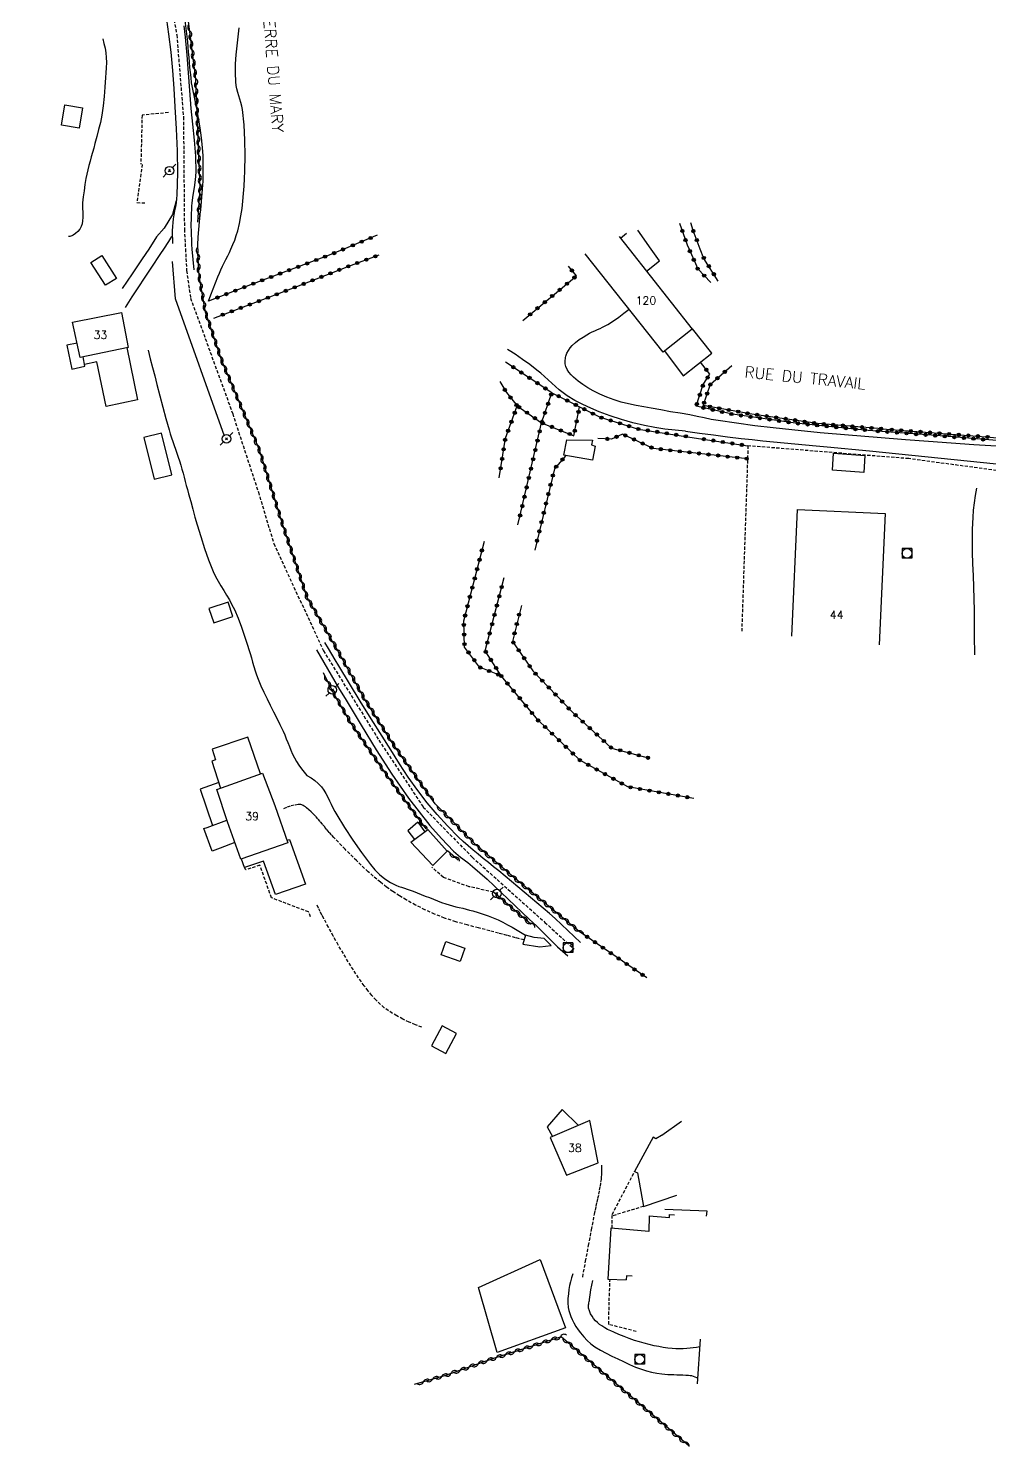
# Model space of a CAD drawing. Header units: millimetres. Extents: x 255999 to 257000, y 144000 to 145001.
# Drawn here: x 256356.9 to 256507, y 144483.8 to 144705.5 of the extents above; entities that cross this region are included whole.
import ezdxf
from ezdxf.enums import TextEntityAlignment as Align

# ---------------------------------------------------------------- set-up
doc = ezdxf.new("R2010")
doc.units = ezdxf.units.MM
doc.linetypes.add('DASHED', pattern=[0.75, 0.5, -0.25])
doc.layers.get('0').update_dxf_attribs({"linetype": 'CONTINUOUS'})
for name, color, linetype in [('W0001', 6, 'DASHED'), ('W0008', 7, 'CONTINUOUS'), ('W0014', 7, 'CONTINUOUS'), ('W0017', 7, 'CONTINUOUS'), ('W0070', 7, 'DASHED'), ('W0071', 7, 'CONTINUOUS'), ('W0101', 7, 'CONTINUOUS'), ('W0104', 1, 'CONTINUOUS'), ('W0105', 7, 'CONTINUOUS'), ('W0112', 1, 'DASHED'), ('W0211', 2, 'CONTINUOUS'), ('W0214', 2, 'CONTINUOUS'), ('W0303', 7, 'CONTINUOUS'), ('W0310', 3, 'CONTINUOUS'), ('W0323', 7, 'CONTINUOUS'), ('W0420', 7, 'CONTINUOUS'), ('W0473', 7, 'CONTINUOUS'), ('W0989', 7, 'CONTINUOUS'), ('W0991', 7, 'CONTINUOUS')]:
    doc.layers.add(name, color=color, linetype=linetype)
doc.styles.get("Standard").update_dxf_attribs({"font": 'romans.shx', "width": 0.85})

# ---------------------------------------------------------------- blocks, each defined once
blk = doc.blocks.new('T473')
for p, q in [((-0.166667, 0.166667), (0.166667, -0.166667)), ((-0.166667, -0.166667), (0.166667, 0.166667)), ((0.500001, 0.500001), (1.000002, 1.000002)), ((-1.000002, -1.000002), (-0.500001, -0.500001))]:
    blk.add_line(p, q)
blk.add_ellipse((0, 0), major_axis=(0.471405, 0.471405), ratio=1, start_param=5.4977871438, end_param=11.780972451)
blk = doc.blocks.new('T420')
for p, q in [((0.75, 0.75), (-0.75, 0.75)), ((-0.75, 0.75), (-0.75, -0.75)), ((0.75, 0.75), (0.75, -0.75)), ((0.75, -0.75), (-0.75, -0.75))]:
    blk.add_line(p, q)
blk.add_ellipse((0, 0), major_axis=(-0.53, 0.53), ratio=1, start_param=3.926991, end_param=10.210176)
blk = doc.blocks.new('t310o')
at = {"color": 0, "linetype": 'Continuous'}
for centre, start, end in [((-0.5, 0.38), 216.8699, 323.1304), ((0.5, -0.37), 36.8699, 143.1303)]:
    blk.add_arc(centre, 0.625, start, end, dxfattribs=at)
blk = doc.blocks.new('t323o')
at = {"color": 0, "linetype": 'Continuous'}
for radius in [0.25, 0.15]:
    blk.add_circle((0, 0), radius, dxfattribs=at)

msp = doc.modelspace()

# ---------------------------------------------------------------- linework, layer by layer
at = {"layer": 'W0001'}
for points in [[(256378.32, 144714.22), (256380.05, 144704.44), (256381.09, 144691.62), (256381.24, 144674.09), (256381.4, 144671)], [(256381.4, 144671), (256381.58, 144667.63), (256382.2, 144663.34), (256388.78, 144645.27), (256392.79, 144633.03), (256395.2, 144624.99), (256402.95, 144608.25), (256411.62, 144594.28), (256418.53, 144583.83), (256426.2, 144575.99), (256437.55, 144565.81), (256442.12, 144561.63)]]:
    msp.add_lwpolyline(points, dxfattribs=at)
at = {"layer": 'W0008'}
for points in [[(256378.45, 144706.88), (256378.78, 144704.56), (256379.12, 144701.73), (256379.38, 144698.9), (256379.59, 144696.06), (256379.76, 144693.22), (256379.95, 144689.79), (256380.1, 144686.35), (256380.17, 144682.9), (256380.06, 144679.45), (256380.01, 144678.83), (256379.93, 144678.21), (256379.83, 144677.59), (256379.72, 144676.97), (256379.61, 144676.36), (256379.51, 144675.74), (256379.43, 144675.12), (256379.37, 144674.5), (256379.34, 144673.84), (256379.34, 144673.19), (256379.36, 144672.53), (256379.4, 144671.88)], [(256382.46, 144671), (256382.42, 144671.73), (256382.38, 144672.47), (256382.35, 144673.2), (256382.33, 144673.94), (256382.32, 144674.47), (256382.32, 144675), (256382.33, 144675.54), (256382.34, 144676.07), (256382.36, 144676.6), (256382.39, 144677.13), (256382.42, 144677.67), (256382.46, 144678.2), (256382.6, 144679.4), (256382.8, 144680.6), (256382.99, 144681.81), (256383.08, 144683.02), (256383.03, 144685.52), (256382.82, 144688.01), (256382.54, 144690.48), (256382.3, 144692.96), (256382.09, 144695.74), (256381.9, 144698.52), (256381.69, 144701.3), (256381.41, 144704.08), (256381.19, 144705.87)], [(256382.78, 144667.76), (256382.46, 144671)], [(256443.12, 144562.68), (256443.12, 144562.68), (256439.13, 144566.42), (256439.13, 144566.42), (256439.13, 144566.42), (256439.13, 144566.42), (256438.25, 144567.18), (256436.28, 144568.85), (256434.3, 144570.52), (256432.31, 144572.19), (256430.33, 144573.86), (256429.54, 144574.51), (256428.74, 144575.16), (256427.93, 144575.8), (256427.13, 144576.44), (256426.33, 144577.09), (256425.55, 144577.75), (256424.78, 144578.44), (256424.03, 144579.14), (256422.34, 144580.87), (256420.72, 144582.66), (256419.17, 144584.51), (256417.69, 144586.41), (256416.21, 144588.47), (256414.82, 144590.6), (256413.47, 144592.75), (256412.12, 144594.89), (256410.4, 144597.63), (256408.7, 144600.38), (256407.02, 144603.13), (256405.35, 144605.9), (256404.8, 144606.8), (256404.26, 144607.71), (256403.73, 144608.61), (256403.2, 144609.53)], [(256401.89, 144608.37), (256403.02, 144606.39), (256404.16, 144604.41), (256405.32, 144602.45), (256406.51, 144600.5), (256408.85, 144596.63), (256411.21, 144592.76), (256413.65, 144588.94), (256416.25, 144585.22), (256417.89, 144583.06), (256419.59, 144580.94), (256421.38, 144578.89), (256423.28, 144576.94), (256423.63, 144576.61), (256424, 144576.31), (256424.37, 144576.01), (256424.75, 144575.73), (256425.13, 144575.44), (256425.51, 144575.16), (256425.89, 144574.87), (256426.26, 144574.56), (256428.52, 144572.56), (256430.73, 144570.5), (256432.92, 144568.41), (256435.1, 144566.33), (256436.22, 144565.26), (256437.32, 144564.18), (256438.41, 144563.09), (256439.51, 144562), (256441.12, 144560.58), (256441.12, 144560.58)]]:
    msp.add_lwpolyline(points, dxfattribs=at)
at = {"layer": 'W0014'}
msp.add_lwpolyline([(256461.8, 144500.69), (256461.35, 144493.7)], dxfattribs=at)
at = {"layer": 'W0017'}
for points in [[(256379.98, 144678.51), (256379.37, 144676.39), (256378.06, 144674.27), (256376.9, 144672.88), (256375.66, 144671)], [(256378.02, 144671), (256378.79, 144672.16), (256379.28, 144672.94), (256379.39, 144672.94)], [(256375.66, 144671), (256374.65, 144669.46), (256373.1, 144667.14), (256371.51, 144664.83)], [(256372.03, 144661.86), (256373.1, 144663.53), (256376.07, 144667.99), (256377.57, 144670.31), (256378.02, 144671)], [(256460.21, 144645.09), (256458.69, 144645.34), (256457.18, 144645.59), (256455.66, 144645.86), (256454.15, 144646.14), (256452.98, 144646.35), (256451.8, 144646.56), (256450.63, 144646.79), (256449.48, 144647.09), (256448.35, 144647.45), (256447.24, 144647.86), (256446.15, 144648.32), (256445.1, 144648.85), (256444.28, 144649.31), (256443.49, 144649.82), (256442.73, 144650.37), (256442.02, 144651), (256441.66, 144651.36), (256441.31, 144651.74), (256441.01, 144652.17), (256440.8, 144652.65), (256440.75, 144652.85), (256440.71, 144653.05), (256440.7, 144653.26), (256440.7, 144653.46), (256440.72, 144653.66), (256440.75, 144653.86), (256440.79, 144654.06), (256440.84, 144654.25), (256441, 144654.71), (256441.23, 144655.14), (256441.5, 144655.54), (256441.8, 144655.91), (256442.32, 144656.42), (256442.9, 144656.85), (256443.51, 144657.24), (256444.12, 144657.62), (256444.51, 144657.84), (256444.92, 144658.04), (256445.33, 144658.23), (256445.75, 144658.41), (256446.16, 144658.6), (256446.57, 144658.78), (256446.98, 144658.99), (256447.38, 144659.21), (256448.24, 144659.76), (256449.09, 144660.34), (256449.9, 144660.96), (256450.69, 144661.62)], [(256431.96, 144655.17), (256431.73, 144655.32)], [(256459.5, 144642.55), (256457.89, 144642.68), (256456.29, 144642.87), (256454.7, 144643.12), (256453.12, 144643.43), (256451.31, 144643.86), (256449.53, 144644.36), (256447.76, 144644.93), (256446.02, 144645.58), (256444.73, 144646.12), (256443.45, 144646.71), (256442.21, 144647.36), (256441.01, 144648.09), (256440.38, 144648.54), (256439.77, 144649.02), (256439.18, 144649.53), (256438.61, 144650.05), (256438.05, 144650.58), (256437.48, 144651.1), (256436.9, 144651.61), (256436.3, 144652.09), (256435.18, 144652.94), (256434.05, 144653.76), (256432.9, 144654.55), (256431.96, 144655.17)]]:
    msp.add_lwpolyline(points, dxfattribs=at)
at = {"layer": 'W0070'}
for points in [[(256434.29, 144563.07), (256432.96, 144563.42), (256431.63, 144563.77), (256430.3, 144564.12), (256428.97, 144564.48), (256427.19, 144564.95), (256425.4, 144565.41), (256423.62, 144565.9), (256421.87, 144566.49), (256420.33, 144567.1), (256418.82, 144567.78), (256417.34, 144568.51), (256415.89, 144569.31), (256414.84, 144569.94), (256413.81, 144570.61), (256412.82, 144571.32), (256411.85, 144572.07), (256409.94, 144573.72), (256408.11, 144575.45), (256406.34, 144577.24), (256404.6, 144579.05), (256404.22, 144579.46), (256403.86, 144579.87), (256403.5, 144580.29), (256403.15, 144580.72), (256402.8, 144581.14), (256402.45, 144581.57), (256402.08, 144581.98), (256401.71, 144582.39), (256401.38, 144582.73), (256401.04, 144583.07), (256400.69, 144583.4), (256400.32, 144583.71), (256400.15, 144583.84), (256399.97, 144583.98), (256399.78, 144584.09), (256399.57, 144584.18), (256399.43, 144584.22), (256399.29, 144584.23), (256399.15, 144584.23), (256399.01, 144584.22), (256398.39, 144584.12), (256397.78, 144583.97), (256397.18, 144583.76), (256396.61, 144583.5)], [(256418.35, 144549.44), (256417.34, 144549.81), (256416.34, 144550.23), (256415.37, 144550.69), (256414.41, 144551.2), (256413.74, 144551.6), (256413.09, 144552.02), (256412.46, 144552.48), (256411.86, 144552.98), (256411.17, 144553.66), (256410.52, 144554.39), (256409.91, 144555.15), (256409.32, 144555.92), (256408.45, 144557.14), (256407.63, 144558.39), (256406.84, 144559.66), (256406.07, 144560.93), (256405.27, 144562.29), (256404.5, 144563.66), (256403.74, 144565.05), (256403.01, 144566.44), (256402.73, 144566.96), (256402.47, 144567.49), (256402.21, 144568.02), (256401.96, 144568.55)], [(256443.45, 144510.41), (256443.91, 144512.87), (256444.37, 144515.33), (256444.84, 144517.79), (256445.31, 144520.25), (256445.44, 144520.87), (256445.57, 144521.49), (256445.71, 144522.11), (256445.84, 144522.73), (256445.98, 144523.35), (256446.1, 144523.98), (256446.22, 144524.6), (256446.31, 144525.23), (256446.34, 144525.44), (256446.37, 144525.66), (256446.39, 144525.87), (256446.41, 144526.09), (256446.43, 144526.3), (256446.44, 144526.52), (256446.46, 144526.74), (256446.46, 144526.95), (256446.46, 144527.19), (256446.46, 144527.42), (256446.45, 144527.65), (256446.42, 144527.88)]]:
    msp.add_lwpolyline(points, dxfattribs=at)
at = {"layer": 'W0071'}
for points in [[(256508.11, 144640.18), (256504.55, 144640.41), (256501, 144640.66), (256497.45, 144640.93), (256493.9, 144641.2), (256489.45, 144641.55), (256484.99, 144641.91), (256480.54, 144642.3), (256476.1, 144642.74), (256473.22, 144643.06), (256470.35, 144643.39), (256467.48, 144643.77), (256464.62, 144644.2), (256463.51, 144644.39), (256462.41, 144644.61), (256461.31, 144644.84), (256460.21, 144645.09)], [(256459.5, 144642.55), (256461.68, 144642.24), (256463.86, 144641.95), (256466.05, 144641.67), (256468.23, 144641.41), (256469.9, 144641.23), (256471.57, 144641.06), (256473.25, 144640.89), (256474.92, 144640.74), (256476.6, 144640.59), (256478.27, 144640.43), (256479.94, 144640.28), (256481.62, 144640.11), (256488.24, 144639.45), (256494.85, 144638.79), (256501.47, 144638.11), (256508.09, 144637.43)], [(256441.91, 144510.89), (256441.72, 144510.29), (256441.55, 144509.68), (256441.41, 144509.07), (256441.31, 144508.45), (256441.22, 144507.76), (256441.15, 144507.07), (256441.13, 144506.37), (256441.18, 144505.67), (256441.28, 144505.18), (256441.43, 144504.7), (256441.61, 144504.24), (256441.82, 144503.79), (256442.09, 144503.23), (256442.4, 144502.69), (256442.74, 144502.17), (256443.11, 144501.67), (256443.62, 144501.08), (256444.16, 144500.51), (256444.74, 144499.99), (256445.36, 144499.5), (256446.21, 144498.96), (256447.11, 144498.49), (256448.02, 144498.06), (256448.93, 144497.63), (256449.84, 144497.19), (256450.75, 144496.75), (256451.68, 144496.34), (256452.63, 144495.99), (256453.42, 144495.76), (256454.21, 144495.56), (256455.01, 144495.41), (256455.82, 144495.28), (256456.29, 144495.23), (256456.75, 144495.2), (256457.22, 144495.17), (256457.69, 144495.16), (256458.16, 144495.15), (256458.63, 144495.14), (256459.09, 144495.12), (256459.56, 144495.09), (256459.78, 144495.08), (256460, 144495.07), (256460.22, 144495.04), (256460.43, 144495.01), (256460.71, 144494.93), (256460.98, 144494.84), (256461.24, 144494.73), (256461.41, 144494.64)], [(256461.74, 144499.51), (256461.24, 144499.41), (256460.73, 144499.33), (256460.22, 144499.27), (256459.72, 144499.22), (256459.14, 144499.2), (256458.57, 144499.19), (256458, 144499.21), (256457.43, 144499.24), (256456.73, 144499.31), (256456.03, 144499.41), (256455.33, 144499.53), (256454.64, 144499.67), (256453.86, 144499.84), (256453.08, 144500.05), (256452.31, 144500.27), (256451.55, 144500.51), (256450.72, 144500.8), (256449.91, 144501.11), (256449.1, 144501.44), (256448.3, 144501.79), (256447.83, 144502), (256447.35, 144502.23), (256446.89, 144502.47), (256446.44, 144502.76), (256446.09, 144503.01), (256445.76, 144503.28), (256445.44, 144503.58), (256445.16, 144503.92), (256444.91, 144504.29), (256444.68, 144504.68), (256444.49, 144505.1), (256444.38, 144505.55), (256444.36, 144505.72), (256444.36, 144505.89), (256444.37, 144506.07), (256444.4, 144506.24), (256444.43, 144506.4), (256444.47, 144506.57), (256444.5, 144506.73), (256444.52, 144506.9), (256444.63, 144507.65), (256444.75, 144508.39), (256444.88, 144509.14), (256445.02, 144509.88)]]:
    msp.add_lwpolyline(points, dxfattribs=at)
at = {"layer": 'W0101'}
for points in [[(256449.14, 144672.97), (256450.69, 144671)], [(256450.69, 144671), (256460.53, 144658.5), (256456.01, 144654.91)], [(256456.01, 144654.91), (256443.86, 144670.24)], [(256476.14, 144610.5), (256476.99, 144630.3), (256490.69, 144629.68), (256489.74, 144609.15)], [(256387.98, 144581.5), (256386.31, 144586.58), (256393.42, 144589.13)], [(256393.42, 144589.13), (256395.34, 144584.07), (256397.39, 144578.24), (256390.04, 144575.66), (256387.98, 144581.5)], [(256458.89, 144534.72), (256458.89, 144534.72), (256458.89, 144534.72), (256455.79, 144532.51), (256455.78, 144532.52), (256454.89, 144532.02), (256454.44, 144532.26), (256451.55, 144526.88), (256451.99, 144526.67), (256452.96, 144521.45), (256458.15, 144523.22)], [(256453.82, 144519.95), (256453.8, 144517.51), (256447.83, 144518.06), (256447.36, 144510.09), (256450.24, 144509.99), (256450.24, 144509.99)], [(256453.82, 144519.95), (256457.01, 144519.73), (256457.01, 144520.17), (256457.81, 144520.13)], [(256451.2, 144510.53), (256450.29, 144510.59), (256450.24, 144509.99)]]:
    msp.add_lwpolyline(points, dxfattribs=at)
for points in [[(256372.46, 144655.64), (256364.97, 144654.08), (256363.75, 144659.55), (256371.39, 144661.09)], [(256445.85, 144528.27), (256444.56, 144534.85), (256438.37, 144532.19), (256440.92, 144526.32)]]:
    msp.add_lwpolyline(points, close=True, dxfattribs=at)
at = {"layer": 'W0104'}
for points in [[(256362.06, 144690.35), (256362.57, 144693.5), (256365.34, 144693.05), (256364.82, 144689.89)], [(256368.36, 144669.98), (256370.61, 144666.42), (256368.9, 144665.34), (256366.65, 144668.9), (256368.36, 144669.98)], [(256379.28, 144635.74), (256377.67, 144642.22), (256374.93, 144641.54), (256376.54, 144635.06), (256379.28, 144635.74)], [(256444.99, 144638.01), (256440.5, 144638.79), (256440.96, 144641.21), (256444.96, 144641.16), (256444.82, 144640.39), (256445.38, 144640.21)], [(256487.35, 144636.1), (256482.46, 144636.46), (256482.65, 144639.09), (256487.54, 144638.73), (256487.35, 144636.1)], [(256388.08, 144615.85), (256385.08, 144614.85), (256385.83, 144612.59), (256388.83, 144613.59), (256388.08, 144615.85)], [(256419.25, 144580.3), (256422.27, 144576.91), (256420.04, 144574.67), (256416.6, 144578.34)], [(256424.33, 144559.69), (256421.33, 144560.72), (256422.05, 144562.82), (256425.05, 144561.8), (256424.33, 144559.69)], [(256423.72, 144548.45), (256421.49, 144549.63), (256419.85, 144546.53), (256422.08, 144545.35)], [(256440.79, 144502.45), (256430.11, 144498.61), (256427.2, 144508.76), (256436.83, 144513.14)]]:
    msp.add_lwpolyline(points, close=True, dxfattribs=at)
for points in [[(256450.3, 144673.4), (256449.38, 144672.66)], [(256454.16, 144671), (256452.09, 144673.97)], [(256453.4, 144667.55), (256455.45, 144669.14), (256454.16, 144671)], [(256456.23, 144655.09), (256459.13, 144651.17), (256463.63, 144654.73), (256460.59, 144658.53), (256460.53, 144658.5)], [(256364.48, 144656.29), (256362.88, 144655.98), (256363.64, 144652.25), (256365.71, 144652.68), (256365.42, 144654.18)], [(256372.25, 144655.6), (256373.9, 144647.45), (256369.03, 144646.41), (256367.58, 144653.37), (256365.65, 144652.98)], [(256393.11, 144589.02), (256391.13, 144594.76), (256385.59, 144592.88), (256386.11, 144591.21), (256385.51, 144591), (256386.9, 144586.79)], [(256386.61, 144587.66), (256383.68, 144586.64), (256385.62, 144580.95)], [(256386.82, 144577.41), (256385.6, 144576.95), (256384.29, 144580.45), (256384.79, 144580.64)], [(256384.79, 144580.64), (256387.88, 144581.8)], [(256417.68, 144581.48), (256416.16, 144580.13), (256417.2, 144578.78)], [(256417.68, 144581.48), (256418.82, 144579.98)], [(256389.12, 144578.28), (256386.82, 144577.41)], [(256397.25, 144578.64), (256397.66, 144578.78), (256400.14, 144571.79), (256395.49, 144570.15), (256393.61, 144575.38), (256390.65, 144574.38), (256390.17, 144575.7)], [(256442.78, 144534.09), (256440.27, 144536.59), (256437.92, 144533.88), (256438.75, 144532.36)], [(256462.8, 144519.9), (256462.88, 144520.71), (256456.26, 144520.93)]]:
    msp.add_lwpolyline(points, dxfattribs=at)
at = {"layer": 'W0105'}
msp.add_lwpolyline([(256438.52, 144562.22), (256437.41, 144563.29), (256435.89, 144563.45), (256434.5, 144563.8), (256434.1, 144562.39), (256436.78, 144562.01)], close=True, dxfattribs=at)
at = {"layer": 'W0112'}
for points in [[(256378.74, 144692.32), (256374.62, 144691.91), (256374.44, 144684.27)], [(256374.65, 144684.22), (256373.83, 144678.26), (256375.08, 144678.19)], [(256469.27, 144640.26), (256468.29, 144611.24)], [(256494.38, 144638.25), (256469.27, 144640.26)], [(256508.09, 144636.4), (256494.38, 144638.25)], [(256400.96, 144566.68), (256400.64, 144567.44), (256394.85, 144569.64), (256393.03, 144574.74), (256390.84, 144574.02), (256390.65, 144574.38)], [(256429.52, 144570.54), (256425.71, 144571.38), (256421.69, 144572.83), (256419.88, 144574.43)], [(256448.07, 144518.04), (256448.07, 144520.2), (256451.55, 144526.88)], [(256452.96, 144521.45), (256448.07, 144519.95)], [(256451.8, 144501.9), (256447.52, 144503), (256447.59, 144506.68), (256447.72, 144510.08)]]:
    msp.add_lwpolyline(points, dxfattribs=at)
at = {"layer": 'W0211'}
for points in [[(256381.31, 144706.68), (256381.51, 144705.03), (256381.7, 144703.37), (256381.78, 144702.57), (256381.85, 144701.77), (256381.92, 144700.97), (256381.98, 144700.18), (256382.05, 144699.38), (256382.13, 144698.58), (256382.22, 144697.78), (256382.32, 144696.98), (256382.4, 144696.48), (256382.5, 144695.97), (256382.6, 144695.47), (256382.71, 144694.97), (256382.81, 144694.46), (256382.92, 144693.96), (256383.02, 144693.46), (256383.11, 144692.95), (256383.38, 144691.44), (256383.64, 144689.92), (256383.86, 144688.39), (256384.03, 144686.86), (256384.11, 144685.55), (256384.14, 144684.24), (256384.14, 144682.93), (256384.11, 144681.62), (256384.08, 144680.97), (256384.04, 144680.33), (256383.98, 144679.68), (256383.92, 144679.04), (256383.86, 144678.4), (256383.79, 144677.76), (256383.73, 144677.12), (256383.67, 144676.47), (256383.57, 144675.27), (256383.46, 144674.07), (256383.36, 144672.87), (256383.31, 144671.66), (256383.31, 144671.49), (256383.31, 144671.33), (256383.31, 144671.16), (256383.32, 144671)], [(256368.48, 144703.81), (256368.68, 144703.1), (256368.84, 144702.37), (256368.96, 144701.64), (256369.04, 144700.9), (256369.06, 144700.12), (256369.03, 144699.33), (256368.96, 144698.55), (256368.9, 144697.78), (256368.8, 144696.31), (256368.7, 144694.83), (256368.55, 144693.36), (256368.34, 144691.9), (256368.12, 144690.78), (256367.84, 144689.67), (256367.54, 144688.56), (256367.24, 144687.46), (256367.07, 144686.78), (256366.89, 144686.1), (256366.7, 144685.42), (256366.51, 144684.74), (256366.33, 144684.06), (256366.16, 144683.38), (256366, 144682.69), (256365.86, 144682), (256365.69, 144681.06), (256365.56, 144680.11), (256365.44, 144679.16), (256365.35, 144678.2), (256365.32, 144677.75), (256365.33, 144677.29), (256365.36, 144676.83), (256365.38, 144676.37), (256365.39, 144675.9), (256365.35, 144675.43), (256365.27, 144674.96), (256365.11, 144674.51), (256364.89, 144674.09), (256364.58, 144673.73), (256364.23, 144673.42), (256363.85, 144673.16), (256363.68, 144673.08), (256363.5, 144673.02), (256363.32, 144672.98), (256363.13, 144672.97)], [(256383.32, 144671), (256383.36, 144670.4)], [(256375.57, 144655.2), (256375.91, 144653.85), (256376.25, 144652.51), (256376.6, 144651.17), (256376.95, 144649.83), (256377.41, 144648.06), (256377.86, 144646.28), (256378.33, 144644.51), (256378.84, 144642.75), (256379.03, 144642.14), (256379.23, 144641.53), (256379.44, 144640.92), (256379.66, 144640.32), (256379.87, 144639.72), (256380.08, 144639.11), (256380.29, 144638.5), (256380.48, 144637.89), (256380.67, 144637.26), (256380.85, 144636.62), (256381.03, 144635.98), (256381.2, 144635.34), (256381.37, 144634.7), (256381.54, 144634.06), (256381.71, 144633.42), (256381.89, 144632.78), (256382.22, 144631.56), (256382.55, 144630.35), (256382.88, 144629.13), (256383.24, 144627.92), (256383.81, 144626.08), (256384.38, 144624.24), (256385, 144622.42), (256385.73, 144620.63), (256386.1, 144619.86), (256386.51, 144619.11), (256386.94, 144618.37), (256387.38, 144617.64), (256387.83, 144616.92), (256388.26, 144616.19), (256388.67, 144615.44), (256389.05, 144614.67), (256389.63, 144613.31), (256390.14, 144611.91), (256390.61, 144610.51), (256391.08, 144609.11), (256391.3, 144608.45), (256391.5, 144607.79), (256391.7, 144607.12), (256391.89, 144606.45), (256392.09, 144605.79), (256392.3, 144605.12), (256392.52, 144604.47), (256392.77, 144603.82), (256393.2, 144602.77), (256393.67, 144601.75), (256394.15, 144600.73), (256394.66, 144599.73), (256395.17, 144598.72), (256395.67, 144597.72), (256396.17, 144596.71), (256396.65, 144595.7), (256396.91, 144595.1), (256397.16, 144594.5), (256397.4, 144593.9), (256397.64, 144593.3), (256397.88, 144592.69), (256398.15, 144592.1), (256398.43, 144591.51), (256398.75, 144590.94), (256399.11, 144590.36), (256399.51, 144589.8), (256399.93, 144589.27), (256400.39, 144588.76)], [(256504.96, 144633.64), (256504.75, 144632.51), (256504.59, 144631.37), (256504.46, 144630.22), (256504.38, 144629.07), (256504.31, 144627.25), (256504.29, 144625.44), (256504.31, 144623.62), (256504.36, 144621.8), (256504.42, 144619.99), (256504.49, 144618.18), (256504.55, 144616.37), (256504.58, 144614.55), (256504.6, 144613), (256504.61, 144611.44), (256504.62, 144609.89), (256504.63, 144608.33), (256504.64, 144607.63)], [(256400.39, 144588.76), (256401.02, 144588.4), (256401.6, 144587.98), (256402.14, 144587.5), (256402.64, 144586.97), (256403.02, 144586.47), (256403.35, 144585.94), (256403.65, 144585.38), (256403.92, 144584.82), (256404.18, 144584.26), (256404.44, 144583.69), (256404.72, 144583.14), (256405.03, 144582.6), (256406.27, 144580.61), (256407.57, 144578.66), (256408.91, 144576.74), (256410.3, 144574.85)], [(256410.3, 144574.85), (256410.98, 144574.04), (256411.74, 144573.3), (256412.55, 144572.63), (256413.43, 144572.04), (256413.84, 144571.81), (256414.27, 144571.61), (256414.72, 144571.44), (256415.16, 144571.29), (256415.61, 144571.15), (256416.06, 144571.01), (256416.51, 144570.86), (256416.95, 144570.7), (256417.59, 144570.45), (256418.23, 144570.19), (256418.86, 144569.93), (256419.5, 144569.67), (256420.13, 144569.41), (256420.77, 144569.16), (256421.42, 144568.92), (256422.07, 144568.7), (256422.59, 144568.54), (256423.12, 144568.4), (256423.65, 144568.26), (256424.18, 144568.13), (256424.71, 144568.01), (256425.24, 144567.88), (256425.77, 144567.74), (256426.3, 144567.59), (256427.1, 144567.35), (256427.91, 144567.11), (256428.71, 144566.84), (256429.49, 144566.54), (256430.25, 144566.21), (256430.99, 144565.84), (256431.71, 144565.45), (256432.43, 144565.05), (256432.96, 144564.76), (256433.48, 144564.45), (256433.99, 144564.13), (256434.5, 144563.8)]]:
    msp.add_lwpolyline(points, dxfattribs=at)
at = {"layer": 'W0214'}
for points in [[(256388.51, 144671), (256388.82, 144671.7), (256389.1, 144672.4), (256389.35, 144673.12), (256389.57, 144673.86), (256389.85, 144675), (256390.07, 144676.16), (256390.25, 144677.33), (256390.38, 144678.5), (256390.48, 144679.67), (256390.56, 144680.84), (256390.62, 144682.01), (256390.67, 144683.18), (256390.72, 144685.59), (256390.69, 144687.99), (256390.55, 144690.39), (256390.3, 144692.78), (256390.2, 144693.33), (256390.07, 144693.87), (256389.92, 144694.4), (256389.75, 144694.93), (256389.6, 144695.47), (256389.45, 144696), (256389.34, 144696.55), (256389.27, 144697.11), (256389.2, 144698.52), (256389.23, 144699.94), (256389.33, 144701.35), (256389.48, 144702.76), (256389.64, 144704.16), (256389.8, 144705.55)], [(256385, 144662.88), (256385.36, 144663.83), (256385.72, 144664.78), (256386.09, 144665.73), (256386.48, 144666.67), (256386.71, 144667.22), (256386.95, 144667.77), (256387.21, 144668.31), (256387.47, 144668.85), (256387.73, 144669.38), (256388, 144669.92), (256388.26, 144670.46), (256388.51, 144671)]]:
    msp.add_lwpolyline(points, dxfattribs=at)
at = {"layer": 'W0303'}
msp.add_lwpolyline([(256387.52, 144641.78), (256379.86, 144663.22), (256379.4, 144669.07)], dxfattribs=at)
at = {"layer": 'W0310'}
for points in [[(256383.36, 144675.17), (256383.72, 144680.48), (256383.38, 144688.45), (256383.03, 144697.58), (256381.72, 144707.81), (256380.66, 144715), (256378.77, 144719.36), (256376.19, 144724.54), (256371.43, 144729.31), (256365.89, 144733.79), (256362.81, 144737.55), (256358.79, 144743.34), (256356.87, 144747.83)], [(256420.39, 144584.33), (256413.96, 144593.49), (256409.38, 144600.73), (256404.97, 144608.69), (256400.4, 144616.57), (256396.6, 144627.92), (256392.9, 144639.71), (256387.03, 144653.67), (256384.53, 144661.16), (256383.53, 144666.79), (256383.36, 144670.4)], [(256419, 144580.4), (256414.93, 144585.93), (256412.64, 144589.12), (256407.23, 144596.99), (256404.49, 144601.73), (256402.96, 144604.77)], [(256442.9, 144564.41), (256433, 144572.55), (256426.8, 144577.86), (256420.39, 144584.33)], [(256424.01, 144575.55), (256422.31, 144576.99)], [(256435.38, 144565.5), (256429.52, 144570.54)], [(256460.03, 144484.01), (256445.17, 144496.68), (256440.08, 144501.08), (256440.09, 144501.08), (256429.37, 144497.64), (256422.02, 144495.04), (256417.14, 144493.62)]]:
    msp.add_lwpolyline(points, dxfattribs=at)
at = {"layer": 'W0323'}
for points in [[(256461.82, 144671), (256460.7, 144673.9), (256460.35, 144675.09)], [(256411.33, 144673.14), (256406.16, 144671)], [(256458.59, 144675.05), (256459.77, 144671.66), (256460.06, 144671)], [(256406.16, 144671), (256403.83, 144670.04), (256391.58, 144665.43), (256385, 144662.88)], [(256460.06, 144671), (256461.44, 144667.88), (256463.46, 144665.76)], [(256464.62, 144666), (256462.39, 144669.51), (256461.82, 144671)], [(256385.85, 144660.22), (256391.97, 144662.52), (256398.28, 144664.93), (256406.94, 144668.33), (256411.68, 144670.08)], [(256434.08, 144659.83), (256442.47, 144666.8), (256441.21, 144668.31)], [(256438.64, 144648.55), (256431.37, 144653.35)], [(256488.05, 144642.67), (256476.67, 144643.79), (256466.86, 144645.19), (256461.18, 144646.45), (256462.28, 144649.82), (256463.31, 144651.46), (256461.83, 144653.3)], [(256490.22, 144642.9), (256480.13, 144643.75), (256469.89, 144645.21), (256462.27, 144646.56), (256463.39, 144649.87), (256466.77, 144652.78)], [(256430.52, 144650.29), (256431.54, 144648.59), (256433.23, 144646.49)], [(256433.31, 144627.93), (256433.65, 144629.24), (256437.04, 144643.86), (256438.64, 144648.55), (256446.2, 144644.71), (256452.17, 144642.88), (256460.89, 144641.53)], [(256430.4, 144635.26), (256431.37, 144641.43), (256433.23, 144646.49), (256437.04, 144643.86), (256442.08, 144641.83), (256442.96, 144646.35)], [(256469.2, 144638.23), (256454.47, 144639.85), (256449.68, 144642.08), (256447.94, 144641.32), (256445.81, 144641.38)], [(256548.03, 144637.46), (256535.35, 144638.67), (256526.39, 144639.14), (256515.73, 144640.44), (256498.65, 144641.85), (256488.05, 144642.67)], [(256490.22, 144642.9), (256507.12, 144641.6), (256518.62, 144640.47), (256527.2, 144639.53), (256539.62, 144638.82), (256546.88, 144638.04)], [(256460.89, 144641.53), (256469.27, 144640.26)], [(256440.84, 144638.73), (256439.04, 144636.68), (256435.96, 144623.96)], [(256430.7, 144604.34), (256427.34, 144605.67), (256425.01, 144608.82), (256424.87, 144612.93), (256428.09, 144625.36)], [(256460.83, 144585.18), (256450.51, 144586.98), (256443, 144591.16), (256436.48, 144597.38), (256430.7, 144604.34), (256428.22, 144608.21), (256429.37, 144612.65), (256431.18, 144619.66)], [(256433.87, 144615.33), (256432.5, 144609.69), (256435.67, 144605.1), (256441.79, 144598.69), (256447.96, 144593.05), (256453.89, 144591.45)], [(256453.46, 144557.14), (256442.9, 144564.41)]]:
    msp.add_lwpolyline(points, dxfattribs=at)

# ---------------------------------------------------------------- block references
at = {"layer": 'W0310'}
for p, rotation in [((256382.07, 144705.08), 97.2883754625036), ((256382.26, 144703.59), 97.2883754625036), ((256382.45, 144702.1), 97.2883754625036), ((256382.64, 144700.62), 97.2883754625036), ((256382.83, 144699.13), 97.2883754625036), ((256383.02, 144697.64), 97.2883754625036), ((256383.09, 144696.14), 92.20790038074419), ((256383.15, 144694.64), 92.20790038074419), ((256383.2, 144693.14), 92.20790038074419), ((256383.26, 144691.64), 92.20790038074419), ((256383.32, 144690.15), 92.20790038074419), ((256383.38, 144688.65), 92.20790038074419), ((256383.44, 144687.15), 92.43496919150867), ((256383.5, 144685.65), 92.43496919150867), ((256383.57, 144684.15), 92.43496919150867), ((256383.63, 144682.65), 92.43496919150867), ((256383.69, 144681.15), 92.43496919150867), ((256383.67, 144679.66), 86.14368168088778), ((256383.47, 144676.66), 86.14368168088778), ((256383.57, 144678.16), 86.14368168088778), ((256383.36, 144670.23), 92.76101649988978), ((256383.44, 144668.73), 92.76101649988978), ((256383.51, 144667.23), 92.76101649988978), ((256383.72, 144665.75), 100.1095278313688), ((256383.98, 144664.27), 100.1095278313688), ((256384.24, 144662.8), 100.1095278313688), ((256384.51, 144661.32), 100.1095278313688), ((256384.96, 144659.89), 108.453308440756), ((256385.43, 144658.47), 108.453308440756), ((256385.91, 144657.04), 108.453308440756), ((256386.38, 144655.62), 108.453308440756), ((256386.86, 144654.2), 108.453308440756), ((256387.4, 144652.8), 112.7749429268894), ((256387.98, 144651.42), 112.7749429268894), ((256388.56, 144650.04), 112.7749429268894), ((256389.14, 144648.65), 112.7749429268894), ((256389.72, 144647.27), 112.7749429268894), ((256390.3, 144645.89), 112.7749429268894), ((256390.88, 144644.5), 112.7749429268894), ((256391.46, 144643.12), 112.7749429268894), ((256392.04, 144641.74), 112.7749429268894), ((256392.62, 144640.35), 112.7749429268894), ((256393.14, 144638.95), 107.4431418610717), ((256393.59, 144637.51), 107.4431418610717), ((256394.04, 144636.08), 107.4431418610717), ((256394.48, 144634.65), 107.4431418610717), ((256394.93, 144633.22), 107.4431418610717), ((256395.38, 144631.79), 107.4431418610717), ((256395.83, 144630.36), 107.4431418610717), ((256396.28, 144628.93), 107.4431418610717), ((256396.74, 144627.5), 108.5151758798139), ((256397.22, 144626.08), 108.5151758798139), ((256397.69, 144624.66), 108.5151758798139), ((256398.17, 144623.23), 108.5151758798139), ((256398.65, 144621.81), 108.5151758798139), ((256399.12, 144620.39), 108.5151758798139), ((256399.6, 144618.97), 108.5151758798139), ((256400.08, 144617.54), 108.5151758798139), ((256400.64, 144616.16), 120.0700144361549), ((256401.39, 144614.86), 120.0700144361549), ((256402.14, 144613.56), 120.0700144361549), ((256402.89, 144612.27), 120.0700144361549), ((256403.65, 144610.97), 120.0700144361549), ((256404.4, 144609.67), 120.0700144361549), ((256405.14, 144608.37), 119.0087072687111), ((256405.87, 144607.06), 119.0087072687111), ((256406.6, 144605.74), 119.0087072687111), ((256403.63, 144603.43), 116.6327944477658), ((256407.33, 144604.43), 119.0087072687111), ((256404.3, 144602.09), 116.6327944477658), ((256408.05, 144603.12), 119.0087072687111), ((256408.78, 144601.81), 119.0087072687111), ((256405.04, 144600.78), 120.1186202940204), ((256405.79, 144599.48), 120.1186202940204), ((256409.52, 144600.51), 122.3173096360524), ((256410.32, 144599.24), 122.3173096360524), ((256406.54, 144598.19), 120.1186202940204), ((256407.3, 144596.89), 124.4541213317051), ((256411.12, 144597.97), 122.3173096360524), ((256411.93, 144596.7), 122.3173096360524), ((256408.15, 144595.66), 124.4541213317051), ((256409, 144594.42), 124.4541213317051), ((256412.73, 144595.43), 122.3173096360524), ((256409.85, 144593.18), 124.4541213317051), ((256413.53, 144594.17), 122.3173096360524), ((256414.36, 144592.92), 125.0733091780639), ((256410.7, 144591.95), 124.4541213317051), ((256411.54, 144590.71), 124.4541213317051), ((256415.22, 144591.69), 125.0733091780639), ((256416.08, 144590.46), 125.0733091780639), ((256412.39, 144589.47), 124.4541213317051), ((256413.26, 144588.25), 125.7070611436386), ((256416.95, 144589.24), 125.0733091780639), ((256417.81, 144588.01), 125.0733091780639), ((256414.14, 144587.03), 125.7070611436386), ((256415.01, 144585.81), 126.3560778517922), ((256418.67, 144586.78), 125.0733091780639), ((256419.53, 144585.55), 125.0733091780639), ((256415.9, 144584.61), 126.3560778517922), ((256416.79, 144583.4), 126.3560778517922), ((256417.68, 144582.19), 126.3560778517922), ((256421.45, 144583.26), 134.7196423067639), ((256422.5, 144582.19), 134.7196423067639), ((256423.56, 144581.13), 134.7196423067639), ((256418.57, 144580.98), 126.3560778517922), ((256424.62, 144580.06), 134.7196423067639), ((256425.67, 144579), 134.7196423067639), ((256426.73, 144577.93), 134.7196423067639), ((256427.86, 144576.95), 139.443644406995), ((256423.45, 144576.02), 139.6638970818364), ((256429, 144575.97), 139.443644406995), ((256430.14, 144575), 139.443644406995), ((256431.28, 144574.02), 139.443644406995), ((256432.42, 144573.05), 139.443644406995), ((256433.57, 144572.08), 140.5995860250653), ((256434.73, 144571.13), 140.5995860250653), ((256435.89, 144570.18), 140.5995860250653), ((256430.66, 144569.56), 139.3086291064876), ((256431.8, 144568.58), 139.3086291064876), ((256437.05, 144569.23), 140.5995860250653), ((256438.2, 144568.27), 140.5995860250653), ((256432.94, 144567.6), 139.3086291064876), ((256434.07, 144566.62), 139.3086291064876), ((256435.21, 144565.65), 139.3086291064876), ((256439.36, 144567.32), 140.5995860250653), ((256440.52, 144566.37), 140.5995860250653), ((256441.68, 144565.42), 140.5995860250653), ((256442.84, 144564.47), 140.5995860250653), ((256435.67, 144499.66), 197.8090277516445), ((256437.1, 144500.12), 197.8090277516445), ((256438.53, 144500.58), 197.8090277516445), ((256439.96, 144501.04), 197.8090277516445), ((256441.1, 144500.2), 139.1409675416878), ((256442.24, 144499.21), 139.1409675416878), ((256428.54, 144497.34), 199.4502225553861), ((256429.96, 144497.83), 197.8090277516445), ((256431.39, 144498.28), 197.8090277516445), ((256432.82, 144498.74), 197.8090277516445), ((256434.24, 144499.2), 197.8090277516445), ((256443.37, 144498.23), 139.1409675416878), ((256444.51, 144497.25), 139.1409675416878), ((256422.88, 144495.35), 199.4502225553861), ((256424.3, 144495.84), 199.4502225553861), ((256425.71, 144496.34), 199.4502225553861), ((256427.12, 144496.84), 199.4502225553861), ((256445.64, 144496.27), 139.5546464922101), ((256446.79, 144495.3), 139.5546464922101), ((256418.58, 144494.04), 196.2674180759329), ((256420.02, 144494.46), 196.2674180759329), ((256421.46, 144494.88), 196.2674180759329), ((256447.93, 144494.33), 139.5546464922101), ((256449.07, 144493.35), 139.5546464922101), ((256450.21, 144492.38), 139.5546464922101), ((256451.35, 144491.41), 139.5546464922101), ((256452.49, 144490.43), 139.5546464922101), ((256453.64, 144489.46), 139.5546464922101), ((256454.78, 144488.49), 139.5546464922101), ((256455.92, 144487.52), 139.5546464922101), ((256457.06, 144486.54), 139.5546464922101), ((256458.2, 144485.57), 139.5546464922101), ((256459.34, 144484.6), 139.5546464922101)]:
    msp.add_blockref('t310o', p, dxfattribs=dict(at, rotation=rotation))
at = {"layer": 'W0323'}
for p, rotation in [((256410.31, 144672.72), 202.476976836211), ((256459.02, 144673.81), 289.0978635790309), ((256460.74, 144673.8), 111.1169829202764), ((256404.62, 144670.36), 202.4769768361136), ((256406.01, 144670.94), 202.4769768361136), ((256407.54, 144671.57), 202.476976836211), ((256408.93, 144672.15), 202.476976836211), ((256459.51, 144672.4), 289.0978635790309), ((256460.2, 144670.68), 293.8640717038367), ((256461.28, 144672.4), 111.1169829202764), ((256399.02, 144668.22), 200.6390364911129), ((256400.42, 144668.75), 200.6390364911129), ((256401.82, 144669.28), 200.6390364911129), ((256403.23, 144669.81), 200.6390364911129), ((256406.85, 144668.3), 21.46166091245395), ((256408.25, 144668.82), 20.18284574957826), ((256409.66, 144669.34), 20.18284574957826), ((256411.07, 144669.85), 20.18284574957826), ((256460.8, 144669.31), 293.8640717038367), ((256462.36, 144669.6), 111.1169829201476), ((256463.15, 144668.33), 122.4278288715309), ((256393.4, 144666.11), 200.6390364911129), ((256394.8, 144666.64), 200.6390364911129), ((256396.21, 144667.17), 200.6390364911129), ((256397.61, 144667.7), 200.6390364911129), ((256401.26, 144666.1), 21.46166091245395), ((256402.66, 144666.65), 21.46166091245395), ((256404.05, 144667.2), 21.46166091245395), ((256405.45, 144667.75), 21.46166091245395), ((256441.77, 144667.64), 129.8108923518458), ((256442.16, 144666.54), 39.71245635230778), ((256461.41, 144667.94), 293.8640717038367), ((256462.43, 144666.84), 313.7269699794781), ((256463.95, 144667.06), 122.4278288715309), ((256387.8, 144663.96), 201.1458799729404), ((256389.2, 144664.5), 201.1458799729404), ((256390.6, 144665.04), 201.1458799729404), ((256392, 144665.58), 200.6390364911129), ((256395.67, 144663.93), 20.9231046164868), ((256397.07, 144664.47), 20.9231046164868), ((256398.47, 144665.01), 21.46166091245395), ((256399.87, 144665.55), 21.46166091245395), ((256438.7, 144663.67), 39.71245635230778), ((256439.85, 144664.62), 39.71245635230778), ((256441.01, 144665.58), 39.71245635230778), ((256386.4, 144663.42), 201.1458799729404), ((256390.06, 144661.8), 20.59399079709371), ((256391.46, 144662.33), 20.59399079709371), ((256392.87, 144662.86), 20.9231046164868), ((256394.27, 144663.4), 20.9231046164868), ((256436.39, 144661.75), 39.71245635230778), ((256437.54, 144662.71), 39.71245635230778), ((256387.25, 144660.75), 20.59399079709371), ((256388.66, 144661.27), 20.59399079709371), ((256435.24, 144660.79), 39.71245635230778), ((256432.62, 144652.53), 146.5331084565818), ((256433.87, 144651.7), 146.5331084565818), ((256435.13, 144650.87), 146.5331084565818), ((256462.77, 144652.14), 128.9203104647795), ((256462.98, 144650.93), 57.85698456715569), ((256464.5, 144650.82), 40.77400182209608), ((256465.64, 144651.8), 40.77400182209608), ((256431.29, 144649), 301.0782239322883), ((256436.38, 144650.05), 146.5331084565818), ((256437.63, 144649.22), 146.5331084565818), ((256438.54, 144648.25), 71.17031742572364), ((256461.76, 144648.21), 71.92346514056752), ((256462.22, 144649.64), 71.92346514056752), ((256462.9, 144648.41), 71.34190960809407), ((256463.38, 144649.83), 71.34190960809407), ((256432.18, 144647.8), 308.7959024865767), ((256433.12, 144646.63), 308.7959024865767), ((256433.53, 144646.29), 325.3572041951314), ((256438.06, 144646.83), 71.17031742572364), ((256439.7, 144648.01), 333.0721307943645), ((256441.04, 144647.33), 333.0721307943645), ((256442.37, 144646.65), 333.0721307943645), ((256443.71, 144645.97), 333.0721307943645), ((256461.29, 144646.78), 71.92346514056752), ((256462.31, 144646.2), 167.4626405223554), ((256462.42, 144646.99), 71.34190960809407), ((256463.31, 144646.38), 169.9834359182424), ((256464.78, 144646.12), 169.9834359182424), ((256432.32, 144644.01), 69.85438488955845), ((256432.84, 144645.42), 69.85438488955845), ((256434.76, 144645.43), 325.3572041951314), ((256435.99, 144644.58), 325.3572041951314), ((256437.09, 144643.99), 71.17031742572364), ((256437.25, 144643.77), 338.131887701772), ((256437.57, 144645.41), 71.17031742572364), ((256442.52, 144644.09), 78.86580592544848), ((256442.81, 144645.56), 78.86580592544848), ((256445.05, 144645.29), 333.0721307943645), ((256446.4, 144644.65), 342.9991786787716), ((256447.83, 144644.21), 342.9991786787716), ((256449.27, 144643.77), 342.9991786787716), ((256463.77, 144645.88), 167.4626405223554), ((256465.23, 144645.55), 167.4626405223554), ((256466.26, 144645.86), 169.9834359182424), ((256466.7, 144645.22), 167.4626405223554), ((256467.74, 144645.6), 169.9834359182424), ((256468.18, 144645), 171.8837887200733), ((256469.21, 144645.33), 169.9834359182424), ((256469.67, 144644.79), 171.8837887200733), ((256470.7, 144645.1), 171.8550089088025), ((256471.15, 144644.58), 171.8837887200733), ((256472.18, 144644.89), 171.8550089088025), ((256472.64, 144644.37), 171.8837887200733), ((256473.67, 144644.67), 171.8550089088025), ((256474.12, 144644.15), 171.8837887200733), ((256475.15, 144644.46), 171.8550089088025), ((256475.61, 144643.94), 171.8837887200733), ((256476.63, 144644.25), 171.8550089088025), ((256478.12, 144644.04), 171.8550089088025), ((256479.6, 144643.82), 171.8550089088025), ((256431.8, 144642.61), 69.85438488955845), ((256436.74, 144642.53), 76.91606617267547), ((256438.64, 144643.21), 338.131887701772), ((256440.04, 144642.65), 338.131887701772), ((256441.43, 144642.1), 338.131887701772), ((256442.23, 144642.62), 78.86580592544848), ((256448.74, 144641.67), 203.4480625787436), ((256450.11, 144641.88), 155.0663956980735), ((256450.7, 144643.33), 342.9991786787716), ((256452.14, 144642.89), 342.9991786787716), ((256453.62, 144642.66), 351.1674523337814), ((256455.1, 144642.43), 351.1674523337814), ((256456.58, 144642.2), 351.1674523337814), ((256458.06, 144641.97), 351.1674523337814), ((256459.55, 144641.74), 351.1674523337814), ((256477.09, 144643.75), 174.3617291977877), ((256478.59, 144643.6), 174.3617291977877), ((256480.08, 144643.45), 174.3617291977877), ((256481.1, 144643.67), 175.1992605980059), ((256481.57, 144643.31), 174.3617291977877), ((256482.59, 144643.54), 175.1992605980059), ((256483.06, 144643.16), 174.3617291977877), ((256484.09, 144643.42), 175.1992605980059), ((256484.56, 144643.01), 174.3617291977877), ((256485.58, 144643.29), 175.1992605980059), ((256486.05, 144642.86), 174.3617291977877), ((256487.07, 144643.17), 175.1992605980059), ((256487.54, 144642.72), 174.3617291977877), ((256488.57, 144643.04), 175.1992605980059), ((256489.55, 144642.55), 175.6215394806723), ((256490.06, 144642.92), 175.1992605980059), ((256491.04, 144642.44), 175.6215394806723), ((256491.72, 144642.79), 355.6002573732003), ((256492.54, 144642.32), 175.6215394806723), ((256493.21, 144642.67), 355.6002573732003), ((256494.03, 144642.21), 175.6215394806723), ((256494.71, 144642.56), 355.6002573732003), ((256495.53, 144642.09), 175.6215394806723), ((256496.21, 144642.44), 355.6002573732003), ((256497.02, 144641.98), 175.6215394806723), ((256497.7, 144642.33), 355.6002573732003), ((256498.52, 144641.86), 175.6215394806723), ((256499.2, 144642.21), 355.6002573732003), ((256500.01, 144641.74), 175.2530197093146), ((256500.69, 144642.1), 355.6002573732003), ((256501.51, 144641.62), 175.2530197093146), ((256502.19, 144641.98), 355.6002573732003), ((256503.68, 144641.87), 355.6002573732003), ((256505.18, 144641.75), 355.6002573732003), ((256506.67, 144641.64), 355.6002573732003), ((256431.1, 144639.7), 81.08058998015842), ((256431.33, 144641.19), 81.08058998015842), ((256436.06, 144639.61), 76.91606617267547), ((256436.4, 144641.07), 76.91606617267547), ((256447.31, 144641.34), 178.5491037856409), ((256451.47, 144641.25), 155.0663956980735), ((256452.83, 144640.62), 155.0663956980735), ((256454.19, 144639.98), 155.0663956980735), ((256455.65, 144639.72), 173.7080582190528), ((256457.14, 144639.56), 173.7080582190528), ((256458.63, 144639.39), 173.7080582190528), ((256462.37, 144641.3), 351.3545774656997), ((256463.85, 144641.08), 351.3545774656997), ((256465.34, 144640.85), 351.3545774656997), ((256466.82, 144640.63), 351.3545774656997), ((256468.3, 144640.4), 351.3545774656997), ((256503, 144641.49), 175.2530197093146), ((256504.5, 144641.37), 175.2530197093146), ((256505.99, 144641.24), 175.2530197093146), ((256430.87, 144638.22), 81.08058998015842), ((256435.72, 144638.15), 76.91606617267547), ((256440.3, 144638.12), 228.7410514212792), ((256460.12, 144639.23), 173.7080582190528), ((256461.62, 144639.07), 173.7080582190528), ((256463.11, 144638.9), 173.7080582190528), ((256464.6, 144638.74), 173.7080582190528), ((256466.09, 144638.57), 173.7080582190528), ((256467.58, 144638.41), 173.7080582190528), ((256469.07, 144638.24), 173.7080582190528), ((256430.64, 144636.74), 81.08058998015842), ((256435.04, 144635.23), 76.91606617267547), ((256435.38, 144636.69), 76.91606617267547), ((256438.79, 144635.62), 256.3675971894486), ((256439.32, 144636.99), 228.7410514212792), ((256434.7, 144633.76), 76.91606617267547), ((256438.08, 144632.71), 256.3675971894486), ((256438.43, 144634.16), 256.3675971894486), ((256434.02, 144630.84), 76.91606617267547), ((256434.36, 144632.3), 76.91606617267547), ((256437.73, 144631.25), 256.3675971894486), ((256433.68, 144629.38), 76.91606617267547), ((256437.02, 144628.33), 256.3675971894486), ((256437.37, 144629.79), 256.3675971894486), ((256436.67, 144626.88), 256.3675971894486), ((256427.71, 144623.91), 75.47646570387838), ((256436.31, 144625.42), 256.3675971894486), ((256427.34, 144622.46), 75.47646570387838), ((256426.59, 144619.55), 75.47646570387838), ((256426.96, 144621), 75.47646570387838), ((256426.21, 144618.1), 75.47646570387838), ((256430.8, 144618.21), 75.54453451345402), ((256425.46, 144615.2), 75.47646570387838), ((256425.83, 144616.65), 75.47646570387838), ((256430.05, 144615.31), 75.54453451345402), ((256430.43, 144616.76), 75.54453451345402), ((256425.08, 144613.74), 75.47646570387838), ((256429.68, 144613.85), 75.54453451345402), ((256433.51, 144613.88), 256.3675971895171), ((256424.89, 144612.27), 91.9077609367242), ((256424.94, 144610.77), 91.9077609367242), ((256428.93, 144610.95), 75.44270739079018), ((256429.31, 144612.4), 75.44270739079018), ((256432.81, 144610.96), 256.3675971895171), ((256433.16, 144612.42), 256.3675971895171), ((256424.99, 144609.27), 91.9077609367242), ((256428.55, 144609.5), 75.44270739079018), ((256432.61, 144609.53), 304.6659590584488), ((256433.46, 144608.3), 304.6659590584488), ((256425.63, 144607.98), 126.5301628134235), ((256426.52, 144606.77), 126.5301628134235), ((256428.31, 144608.07), 122.6880723430976), ((256429.12, 144606.81), 122.6880723430976), ((256434.31, 144607.07), 304.6659590584488), ((256427.46, 144605.62), 158.3338397034002), ((256428.85, 144605.07), 158.3338397034002), ((256429.93, 144605.54), 122.6880723430976), ((256430.25, 144604.52), 158.3338397034002), ((256430.74, 144604.29), 129.7000855032679), ((256435.17, 144605.83), 304.6659590584488), ((256436.09, 144604.66), 313.6869251829817), ((256431.7, 144603.13), 129.7000855032679), ((256432.66, 144601.98), 129.7000855032679), ((256437.13, 144603.57), 313.6869251829817), ((256438.16, 144602.49), 313.6869251829817), ((256433.62, 144600.82), 129.7000855032679), ((256434.58, 144599.67), 129.7000855032679), ((256439.2, 144601.4), 313.6869251829817), ((256440.24, 144600.32), 313.6869251829817), ((256435.53, 144598.51), 129.7000855032679), ((256436.49, 144597.36), 136.3393246743065), ((256441.27, 144599.23), 313.6869251829817), ((256442.34, 144598.19), 317.5889179402915), ((256443.45, 144597.17), 317.5889179402915), ((256437.58, 144596.33), 136.3393246743065), ((256438.66, 144595.29), 136.3393246743065), ((256444.56, 144596.16), 317.5889179402915), ((256445.67, 144595.15), 317.5889179402915), ((256439.75, 144594.26), 136.3393246743065), ((256440.83, 144593.22), 136.3393246743065), ((256446.77, 144594.14), 317.5889179402915), ((256447.88, 144593.13), 317.5889179402915), ((256441.92, 144592.18), 136.3393246743065), ((256443.01, 144591.15), 150.9376222383764), ((256449.31, 144592.69), 344.8740160683653), ((256450.75, 144592.3), 344.8740160683653), ((256452.2, 144591.91), 344.8740160683653), ((256453.65, 144591.52), 344.8740160683653), ((256444.32, 144590.42), 150.9376222383764), ((256445.63, 144589.69), 150.9376222383764), ((256446.94, 144588.97), 150.9376222383764), ((256448.25, 144588.24), 150.9376222383764), ((256449.56, 144587.51), 150.9376222383764), ((256450.92, 144586.91), 170.0620345648965), ((256452.4, 144586.65), 170.0620345648965), ((256453.88, 144586.39), 170.0620345648965), ((256455.35, 144586.13), 170.0620345648965), ((256456.83, 144585.88), 170.0620345648965), ((256458.31, 144585.62), 170.0620345648965), ((256459.79, 144585.36), 170.0620345648965), ((256444.14, 144563.56), 145.4221774759659), ((256445.38, 144562.71), 145.4221774759659), ((256446.61, 144561.86), 145.4221774759659), ((256447.85, 144561.01), 145.4221774759659), ((256449.08, 144560.16), 145.4221774759659), ((256450.32, 144559.31), 145.4221774759659), ((256451.55, 144558.45), 145.4221774759659), ((256452.79, 144557.6), 145.4221774759659)]:
    msp.add_blockref('t323o', p, dxfattribs=dict(at, rotation=rotation))
at = {"layer": 'W0420'}
for p in [(256494.11, 144623.46), (256441.16, 144561.85), (256452.34, 144497.54)]:
    msp.add_blockref('T420', p, dxfattribs=at)
at = {"layer": 'W0473'}
for p in [(256378.9, 144683.24), (256387.83, 144641.36), (256404.34, 144602.13), (256430.03, 144570.32)]:
    msp.add_blockref('T473', p, dxfattribs=at)

# ---------------------------------------------------------------- texts
at = {"layer": 'W0989'}
for s, rotation, p in [('RUELLE PIERRE DU MARY', 274.4631, (256393.56, 144718.83)), ('RUE DU TRAVAIL', 354.2648, (256468.76, 144651.82))]:
    msp.add_text(s, height=1.75, rotation=rotation, dxfattribs=at).set_placement(p, align=Align.MIDDLE_LEFT)
at = {"layer": 'W0991'}
for s, p in [('120', (256453.33, 144662.96)), ('33', (256368.13, 144657.59)), ('44', (256483.12, 144613.83)), ('39', (256391.81, 144582.39)), ('38', (256442.23, 144530.58))]:
    msp.add_text(s, height=1.25, dxfattribs=at).set_placement(p, align=Align.MIDDLE_CENTER)

doc.saveas('drawing.dxf')
